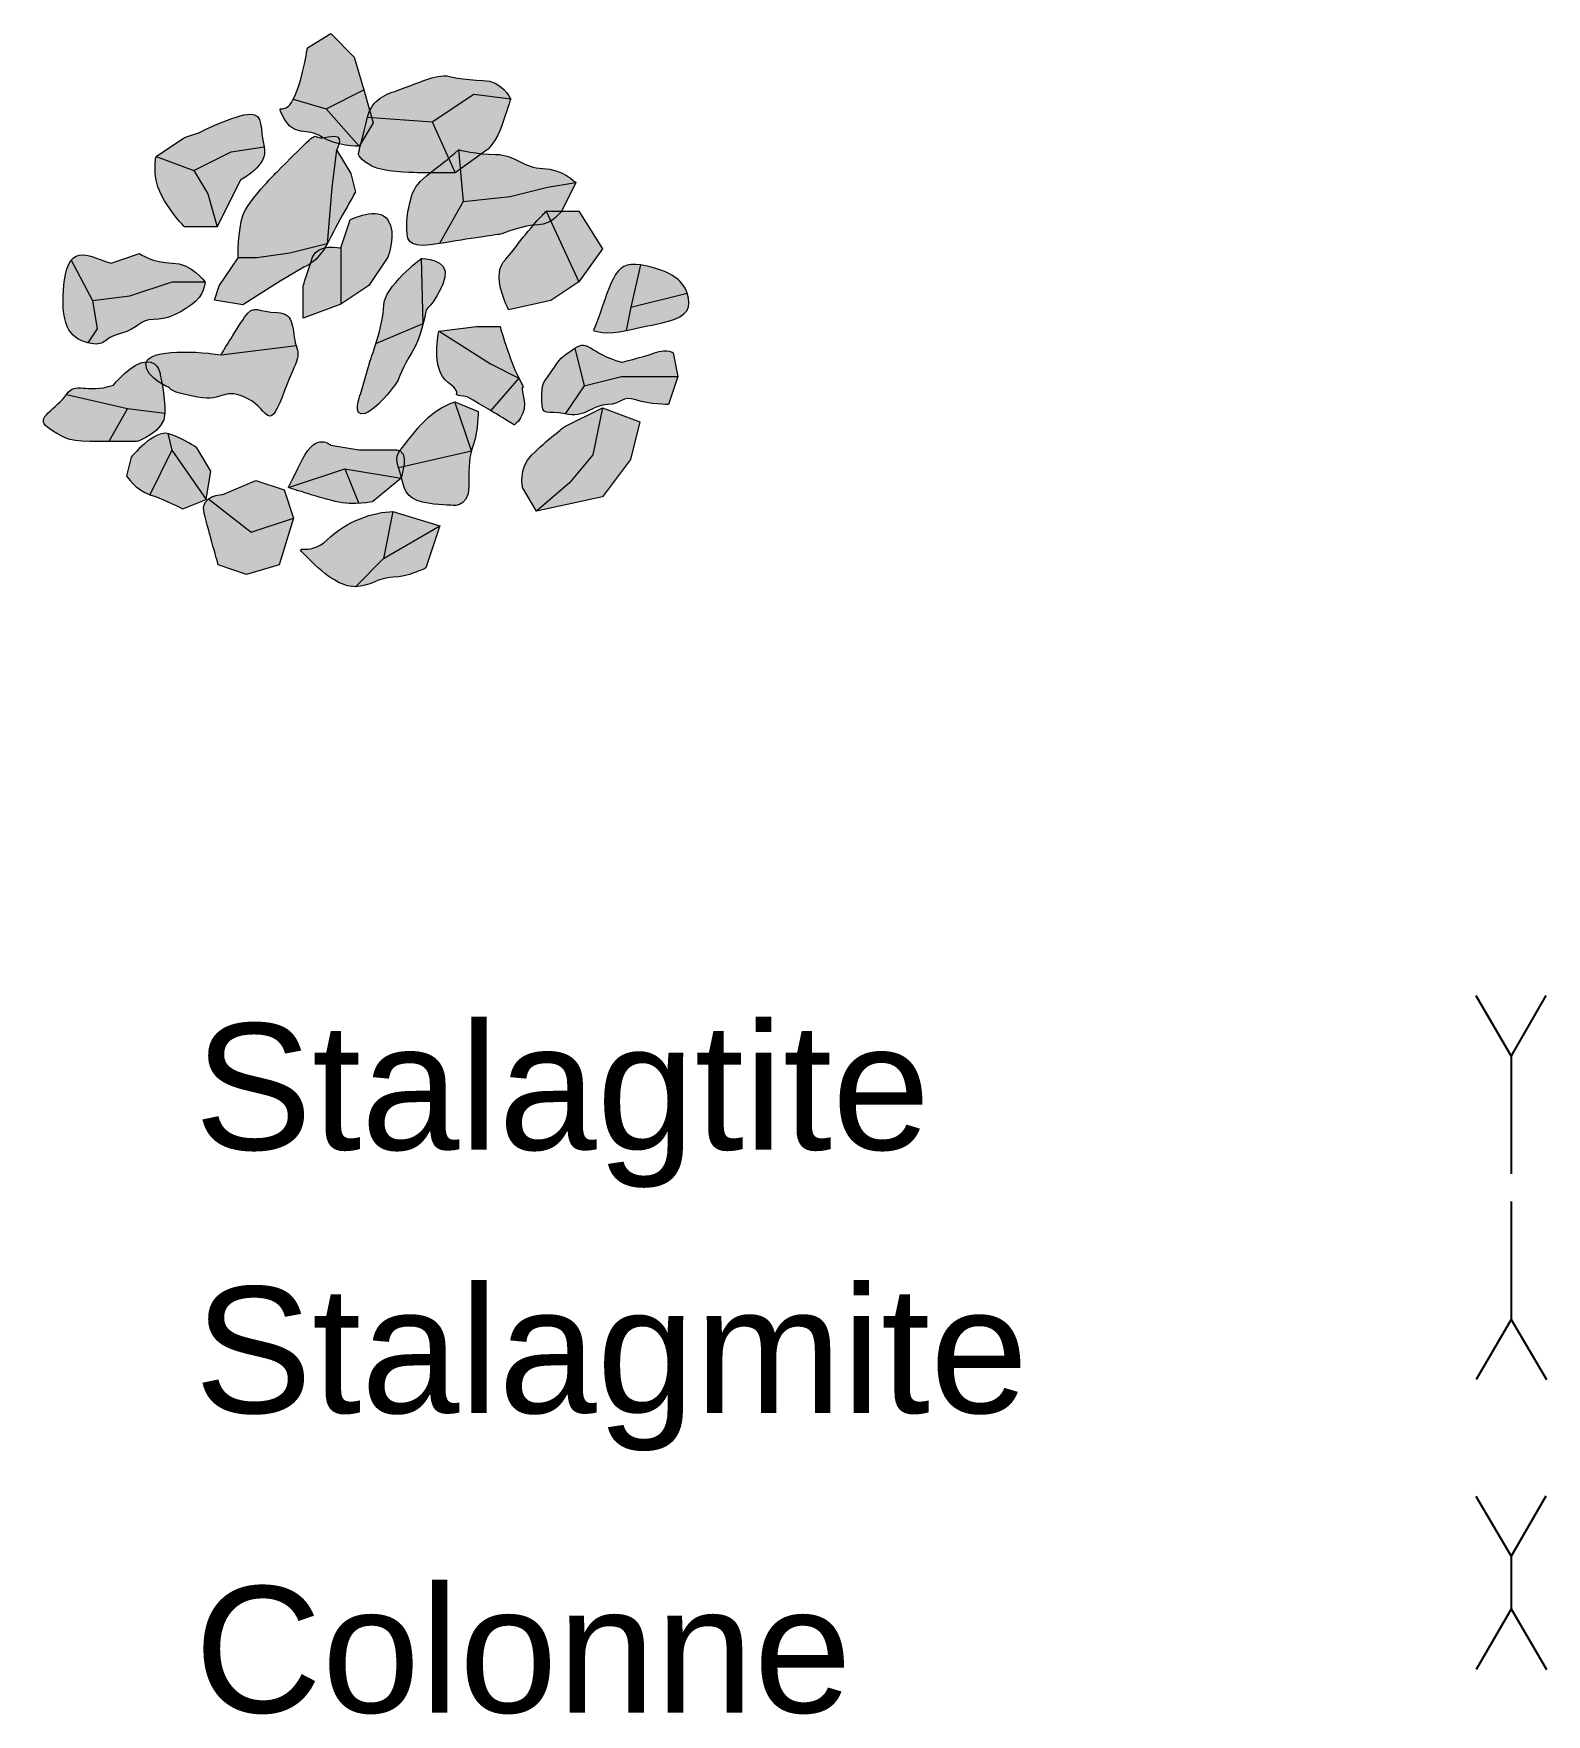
# Model space of a CAD drawing. Header units: metres. Extents: x -1178 to 131, y -250 to 398.
# Drawn here: x -790.07 to -755.6, y 6.59 to 44.89 of the extents above; entities that cross this region are included whole.
import ezdxf

# ---------------------------------------------------------------- set-up
doc = ezdxf.new("R2010")
doc.units = ezdxf.units.M
doc.header["$MEASUREMENT"] = 0
doc.layers.add('Blocs - Echelle', color=250, linetype='Continuous')
doc.layers.add('Topo Dessin - Spéléothèmes', color=26, linetype='Continuous')

# ---------------------------------------------------------------- blocks, each defined once
blk = doc.blocks.new('*U134')
at = {"layer": 'Topo Dessin - Spéléothèmes'}
for p, q in [((-0.805, 1.381), (0, 0)), ((0.794, 1.381), (0, 0.01)), ((0, 0), (-0.001, -2.682))]:
    blk.add_line(p, q, dxfattribs=at)
blk = doc.blocks.new('*U135')
at = {"layer": 'Topo Dessin - Spéléothèmes'}
for p, q in [((0.001, 2.692), (0, 0)), ((0, 0), (-0.794, -1.371)), ((0, 0), (0.805, -1.371))]:
    blk.add_line(p, q, dxfattribs=at)
blk = doc.blocks.new('*U136')
at = {"layer": 'Topo Dessin - Spéléothèmes'}
for p, q in [((-0.804, 1.976), (0.001, 0.605)), ((0.794, 1.976), (0.001, 0.605)), ((0.001, 0.605), (-0.001, -0.605)), ((-0.001, -0.605), (-0.794, -1.976)), ((-0.001, -0.596), (0.804, -1.976))]:
    blk.add_line(p, q, dxfattribs=at)
blk = doc.blocks.new('*U103')
at = {"layer": 'Topo Dessin - Spéléothèmes'}
h = blk.add_hatch(color=255, dxfattribs=at)
h.dxf.hatch_style = 2
edge = h.paths.add_edge_path()
edge.add_spline(control_points=[(0.312, 1.058), (-0.009, 0.95), (-0.33, 0.737), (-0.651, 0.309), (-0.971, -0.119), (-1.078, -0.119), (-0.971, -0.44), (-0.864, -0.761), (-0.864, -1.081), (-0.543, -1.189), (-0.223, -1.295), (0.205, -1.295), (0.205, -1.295), (0.205, -1.295), (0.633, -1.402), (0.633, -0.867), (0.633, -0.333), (0.633, -0.226), (0.74, 0.095), (0.847, 0.416), (0.847, 0.843), (0.847, 0.843), (0.847, 0.843), (0.312, 1.058), (0.312, 1.058)], knot_values=[0, 0, 0, 0, 1, 1, 1, 2, 2, 2, 3, 3, 3, 4, 4, 4, 5, 5, 5, 6, 6, 6, 7, 7, 7, 8, 8, 8, 8], degree=3, periodic=0)
at = {"layer": 'Topo Dessin - Spéléothèmes', "lineweight": 5}
blk.add_lwpolyline([(-0.971, -0.44), (0.693, -0.055), (0.312, 1.058)], dxfattribs=at)
at = {"layer": 'Topo Dessin - Spéléothèmes', "lineweight": 9}
blk.add_open_spline([(0.312, 1.058), (-0.009, 0.95), (-0.33, 0.737), (-0.651, 0.309), (-0.971, -0.119), (-1.078, -0.119), (-0.971, -0.44), (-0.864, -0.761), (-0.864, -1.081), (-0.543, -1.189), (-0.223, -1.295), (0.205, -1.295), (0.205, -1.295), (0.205, -1.295), (0.633, -1.402), (0.633, -0.867), (0.633, -0.333), (0.633, -0.226), (0.74, 0.095), (0.847, 0.416), (0.847, 0.843), (0.847, 0.843), (0.847, 0.843), (0.312, 1.058), (0.312, 1.058)], degree=3, knots=[0, 0, 0, 0, 1, 1, 1, 2, 2, 2, 3, 3, 3, 4, 4, 4, 5, 5, 5, 6, 6, 6, 7, 7, 7, 8, 8, 8, 8], dxfattribs=at)
blk = doc.blocks.new('*U109')
at = {"layer": 'Topo Dessin - Spéléothèmes'}
h = blk.add_hatch(color=255, dxfattribs=at)
h.dxf.hatch_style = 2
edge = h.paths.add_edge_path()
edge.add_spline(control_points=[(-0.642, 0.856), (-0.642, 0.856), (-1.177, 0.856), (-1.07, 0.428), (-0.963, 0), (-0.749, -0.748), (-0.749, -0.748), (-0.749, -0.748), (-0.107, -0.963), (-0.107, -0.963), (-0.107, -0.963), (0.642, -0.748), (0.642, -0.748), (0.642, -0.748), (0.963, 0.321), (0.963, 0.321), (0.963, 0.321), (0.749, 0.963), (0.749, 0.963), (0.749, 0.963), (0.107, 1.177), (0.107, 1.177), (0.107, 1.177), (-0.642, 0.856), (-0.642, 0.856)], knot_values=[0, 0, 0, 0, 1, 1, 1, 2, 2, 2, 3, 3, 3, 4, 4, 4, 5, 5, 5, 6, 6, 6, 7, 7, 7, 8, 8, 8, 8], degree=3, periodic=0)
at = {"layer": 'Topo Dessin - Spéléothèmes', "lineweight": 5}
blk.add_lwpolyline([(-0.963, 0.749), (0, 0), (0.963, 0.321)], dxfattribs=at)
at = {"layer": 'Topo Dessin - Spéléothèmes', "lineweight": 9}
blk.add_open_spline([(-0.642, 0.856), (-0.642, 0.856), (-1.177, 0.856), (-1.07, 0.428), (-0.963, 0), (-0.749, -0.748), (-0.749, -0.748), (-0.749, -0.748), (-0.107, -0.963), (-0.107, -0.963), (-0.107, -0.963), (0.642, -0.748), (0.642, -0.748), (0.642, -0.748), (0.963, 0.321), (0.963, 0.321), (0.963, 0.321), (0.749, 0.963), (0.749, 0.963), (0.749, 0.963), (0.107, 1.177), (0.107, 1.177), (0.107, 1.177), (-0.642, 0.856), (-0.642, 0.856)], degree=3, knots=[0, 0, 0, 0, 1, 1, 1, 2, 2, 2, 3, 3, 3, 4, 4, 4, 5, 5, 5, 6, 6, 6, 7, 7, 7, 8, 8, 8, 8], dxfattribs=at)
blk = doc.blocks.new('*U104')
at = {"layer": 'Topo Dessin - Spéléothèmes'}
h = blk.add_hatch(color=255, dxfattribs=at)
h.dxf.hatch_style = 2
edge = h.paths.add_edge_path()
edge.add_spline(control_points=[(-0.428, 0.749), (-0.855, 0.856), (-1.39, 1.283), (-1.497, 0.321), (-1.604, -0.641), (-1.39, -0.962), (-0.962, -1.069), (-0.535, -1.176), (-0.641, -0.962), (-0.214, -0.855), (0.214, -0.748), (0.214, -0.535), (0.535, -0.535), (0.855, -0.535), (1.07, -0.428), (1.39, -0.214), (1.711, 0), (1.711, 0.321), (1.711, 0.321), (1.711, 0.321), (1.39, 0.749), (0.963, 0.749), (0.535, 0.749), (0.214, 0.963), (0.214, 0.963), (0.214, 0.963), (-0.428, 0.749), (-0.428, 0.749)], knot_values=[0, 0, 0, 0, 1, 1, 1, 2, 2, 2, 3, 3, 3, 4, 4, 4, 5, 5, 5, 6, 6, 6, 7, 7, 7, 8, 8, 8, 9, 9, 9, 9], degree=3, periodic=0)
at = {"layer": 'Topo Dessin - Spéléothèmes', "lineweight": 5}
for points in [[(-1.34, 0.815), (-0.855, -0.107), (0, 0), (0.963, 0.321), (1.711, 0.321)], [(-0.855, -0.107), (-0.749, -0.748), (-0.962, -1.069)]]:
    blk.add_lwpolyline(points, dxfattribs=at)
at = {"layer": 'Topo Dessin - Spéléothèmes', "lineweight": 9}
blk.add_open_spline([(-0.428, 0.749), (-0.855, 0.856), (-1.39, 1.283), (-1.497, 0.321), (-1.604, -0.641), (-1.39, -0.962), (-0.962, -1.069), (-0.535, -1.176), (-0.641, -0.962), (-0.214, -0.855), (0.214, -0.748), (0.214, -0.535), (0.535, -0.535), (0.855, -0.535), (1.07, -0.428), (1.39, -0.214), (1.711, 0), (1.711, 0.321), (1.711, 0.321), (1.711, 0.321), (1.39, 0.749), (0.963, 0.749), (0.535, 0.749), (0.214, 0.963), (0.214, 0.963), (0.214, 0.963), (-0.428, 0.749), (-0.428, 0.749)], degree=3, knots=[0, 0, 0, 0, 1, 1, 1, 2, 2, 2, 3, 3, 3, 4, 4, 4, 5, 5, 5, 6, 6, 6, 7, 7, 7, 8, 8, 8, 9, 9, 9, 9], dxfattribs=at)
blk = doc.blocks.new('block 521')
at = {"layer": 'Topo Dessin - Spéléothèmes'}
h = blk.add_hatch(color=255, dxfattribs=at)
h.dxf.hatch_style = 2
edge = h.paths.add_edge_path()
edge.add_spline(control_points=[(0, 0.321), (-0.749, 0.535), (-0.749, 0.856), (-1.07, 0.642), (-1.39, 0.428), (-1.39, 0.428), (-1.604, 0.107), (-1.818, -0.214), (-1.818, -0.107), (-1.818, -0.535), (-1.818, -0.962), (-1.712, -0.748), (-1.284, -0.855), (-0.856, -0.962), (-0.642, -0.641), (-0.321, -0.641), (0, -0.641), (0, -0.428), (0.32, -0.535), (0.641, -0.641), (1.069, -0.641), (1.069, -0.641), (1.069, -0.641), (1.283, 0), (1.283, 0), (1.283, 0), (1.176, 0.535), (1.176, 0.535), (1.176, 0.535), (1.069, 0.642), (0.748, 0.535), (0.428, 0.428), (0, 0.321), (0, 0.321)], knot_values=[0, 0, 0, 0, 1, 1, 1, 2, 2, 2, 3, 3, 3, 4, 4, 4, 5, 5, 5, 6, 6, 6, 7, 7, 7, 8, 8, 8, 9, 9, 9, 10, 10, 10, 11, 11, 11, 11], degree=3, periodic=0)
at = {"layer": 'Topo Dessin - Spéléothèmes', "lineweight": 5}
for points in [[(-1.07, 0.642), (-0.856, -0.214), (0, 0), (0.748, 0), (1.283, 0)], [(-0.856, -0.214), (-1.284, -0.855)]]:
    blk.add_lwpolyline(points, dxfattribs=at)
at = {"layer": 'Topo Dessin - Spéléothèmes', "lineweight": 9}
blk.add_open_spline([(0, 0.321), (-0.749, 0.535), (-0.749, 0.856), (-1.07, 0.642), (-1.39, 0.428), (-1.39, 0.428), (-1.604, 0.107), (-1.818, -0.214), (-1.818, -0.107), (-1.818, -0.535), (-1.818, -0.962), (-1.712, -0.748), (-1.284, -0.855), (-0.856, -0.962), (-0.642, -0.641), (-0.321, -0.641), (0, -0.641), (0, -0.428), (0.32, -0.535), (0.641, -0.641), (1.069, -0.641), (1.069, -0.641), (1.069, -0.641), (1.283, 0), (1.283, 0), (1.283, 0), (1.176, 0.535), (1.176, 0.535), (1.176, 0.535), (1.069, 0.642), (0.748, 0.535), (0.428, 0.428), (0, 0.321), (0, 0.321)], degree=3, knots=[0, 0, 0, 0, 1, 1, 1, 2, 2, 2, 3, 3, 3, 4, 4, 4, 5, 5, 5, 6, 6, 6, 7, 7, 7, 8, 8, 8, 9, 9, 9, 10, 10, 10, 11, 11, 11, 11], dxfattribs=at)
blk = doc.blocks.new('*U101')
at = {"layer": 'Topo Dessin - Spéléothèmes'}
h = blk.add_hatch(color=255, dxfattribs=at)
h.dxf.hatch_style = 2
edge = h.paths.add_edge_path()
edge.add_spline(control_points=[(-0.107, 1.177), (-0.535, 0.749), (-1.07, 0.535), (-1.177, 0.107), (-1.284, -0.32), (-1.284, -0.321), (-1.284, -0.641), (-1.284, -0.963), (-1.177, -1.069), (-0.535, -0.963), (0.107, -0.856), (0.855, -0.748), (0.855, -0.748), (0.855, -0.748), (1.39, -0.535), (1.711, -0.535), (2.032, -0.535), (2.246, -0.214), (2.246, -0.214), (2.246, -0.214), (2.567, 0.428), (2.567, 0.428), (2.567, 0.428), (2.246, 0.749), (1.818, 0.749), (1.39, 0.749), (1.176, 1.069), (0.748, 1.069), (0.321, 1.069), (-0.107, 1.177), (-0.107, 1.177)], knot_values=[0, 0, 0, 0, 1, 1, 1, 2, 2, 2, 3, 3, 3, 4, 4, 4, 5, 5, 5, 6, 6, 6, 7, 7, 7, 8, 8, 8, 9, 9, 9, 10, 10, 10, 10], degree=3, periodic=0)
at = {"layer": 'Topo Dessin - Spéléothèmes', "lineweight": 5}
for points in [[(-0.107, 1.177), (0, 0), (1.069, 0.107), (1.925, 0.321), (2.567, 0.428)], [(0, 0), (-0.535, -0.963)]]:
    blk.add_lwpolyline(points, dxfattribs=at)
at = {"layer": 'Topo Dessin - Spéléothèmes', "lineweight": 9}
blk.add_open_spline([(-0.107, 1.177), (-0.535, 0.749), (-1.07, 0.535), (-1.177, 0.107), (-1.284, -0.32), (-1.284, -0.321), (-1.284, -0.641), (-1.284, -0.963), (-1.177, -1.069), (-0.535, -0.963), (0.107, -0.856), (0.855, -0.748), (0.855, -0.748), (0.855, -0.748), (1.39, -0.535), (1.711, -0.535), (2.032, -0.535), (2.246, -0.214), (2.246, -0.214), (2.246, -0.214), (2.567, 0.428), (2.567, 0.428), (2.567, 0.428), (2.246, 0.749), (1.818, 0.749), (1.39, 0.749), (1.176, 1.069), (0.748, 1.069), (0.321, 1.069), (-0.107, 1.177), (-0.107, 1.177)], degree=3, knots=[0, 0, 0, 0, 1, 1, 1, 2, 2, 2, 3, 3, 3, 4, 4, 4, 5, 5, 5, 6, 6, 6, 7, 7, 7, 8, 8, 8, 9, 9, 9, 10, 10, 10, 10], dxfattribs=at)
blk = doc.blocks.new('*U106')
at = {"layer": 'Topo Dessin - Spéléothèmes'}
h = blk.add_hatch(color=255, dxfattribs=at)
h.dxf.hatch_style = 2
edge = h.paths.add_edge_path()
edge.add_spline(control_points=[(0.461, 1.379), (0.461, 1.379), (-0.394, 0.736), (-0.394, 0.309), (-0.394, -0.119), (-0.715, -0.974), (-0.715, -0.974), (-0.715, -0.974), (-0.929, -1.723), (-0.929, -1.723), (-0.929, -1.723), (-1.143, -2.258), (-0.822, -2.151), (-0.501, -2.044), (-0.073, -1.402), (-0.073, -1.402), (-0.073, -1.402), (0.034, -1.081), (0.247, -0.76), (0.461, -0.44), (0.568, 0.202), (0.568, 0.202), (0.568, 0.202), (0.889, 0.523), (0.996, 0.951), (1.103, 1.379), (0.461, 1.379), (0.461, 1.379)], knot_values=[0, 0, 0, 0, 1, 1, 1, 2, 2, 2, 3, 3, 3, 4, 4, 4, 5, 5, 5, 6, 6, 6, 7, 7, 7, 8, 8, 8, 9, 9, 9, 9], degree=3, periodic=0)
at = {"layer": 'Topo Dessin - Spéléothèmes', "lineweight": 5}
blk.add_lwpolyline([(-0.574, -0.557), (0.503, -0.102), (0.461, 1.379)], dxfattribs=at)
at = {"layer": 'Topo Dessin - Spéléothèmes', "lineweight": 9}
blk.add_open_spline([(0.461, 1.379), (0.461, 1.379), (-0.394, 0.736), (-0.394, 0.309), (-0.394, -0.119), (-0.715, -0.974), (-0.715, -0.974), (-0.715, -0.974), (-0.929, -1.723), (-0.929, -1.723), (-0.929, -1.723), (-1.143, -2.258), (-0.822, -2.151), (-0.501, -2.044), (-0.073, -1.402), (-0.073, -1.402), (-0.073, -1.402), (0.034, -1.081), (0.247, -0.76), (0.461, -0.44), (0.568, 0.202), (0.568, 0.202), (0.568, 0.202), (0.889, 0.523), (0.996, 0.951), (1.103, 1.379), (0.461, 1.379), (0.461, 1.379)], degree=3, knots=[0, 0, 0, 0, 1, 1, 1, 2, 2, 2, 3, 3, 3, 4, 4, 4, 5, 5, 5, 6, 6, 6, 7, 7, 7, 8, 8, 8, 9, 9, 9, 9], dxfattribs=at)
blk = doc.blocks.new('*U113')
at = {"layer": 'Topo Dessin - Spéléothèmes'}
h = blk.add_hatch(color=255, dxfattribs=at)
h.dxf.hatch_style = 2
edge = h.paths.add_edge_path()
edge.add_spline(control_points=[(-0.951, 0.962), (-0.951, 0.962), (-1.165, 0.107), (-0.737, -0.214), (-0.31, -0.536), (-0.807, -0.459), (-0.31, -0.536), (0.439, -0.963), (0.76, -1.177), (0.76, -1.177), (0.76, -1.177), (1.081, -0.963), (0.974, -0.536), (0.867, -0.108), (1.081, -0.536), (0.867, -0.108), (0.653, 0.32), (0.439, 1.069), (0.439, 1.069), (0.439, 1.069), (-0.095, 1.069), (-0.095, 1.069), (-0.095, 1.069), (-0.951, 0.962), (-0.951, 0.962)], knot_values=[0, 0, 0, 0, 1, 1, 1, 2, 2, 2, 3, 3, 3, 4, 4, 4, 5, 5, 5, 6, 6, 6, 7, 7, 7, 8, 8, 8, 8], degree=3, periodic=0)
at = {"layer": 'Topo Dessin - Spéléothèmes', "lineweight": 5}
for points in [[(-0.951, 0.962), (0.225, 0.213), (0.867, -0.108)], [(0.867, -0.108), (0.225, -0.856)]]:
    blk.add_lwpolyline(points, dxfattribs=at)
at = {"layer": 'Topo Dessin - Spéléothèmes', "lineweight": 9}
blk.add_open_spline([(-0.951, 0.962), (-0.951, 0.962), (-1.165, 0.107), (-0.737, -0.214), (-0.31, -0.536), (-0.807, -0.459), (-0.31, -0.536), (0.439, -0.963), (0.76, -1.177), (0.76, -1.177), (0.76, -1.177), (1.081, -0.963), (0.974, -0.536), (0.867, -0.108), (1.081, -0.536), (0.867, -0.108), (0.653, 0.32), (0.439, 1.069), (0.439, 1.069), (0.439, 1.069), (-0.095, 1.069), (-0.095, 1.069), (-0.095, 1.069), (-0.951, 0.962), (-0.951, 0.962)], degree=3, knots=[0, 0, 0, 0, 1, 1, 1, 2, 2, 2, 3, 3, 3, 4, 4, 4, 5, 5, 5, 6, 6, 6, 7, 7, 7, 8, 8, 8, 8], dxfattribs=at)
blk = doc.blocks.new('*U107')
at = {"layer": 'Topo Dessin - Spéléothèmes'}
h = blk.add_hatch(color=255, dxfattribs=at)
h.dxf.hatch_style = 2
edge = h.paths.add_edge_path()
edge.add_spline(control_points=[(-0.348, 1.04), (-0.348, 1.04), (-0.989, 0.398), (-1.096, 0.077), (-1.203, -0.243), (-1.203, -0.885), (-1.203, -0.885), (-1.203, -0.885), (-1.631, -1.527), (-1.631, -1.527), (-1.631, -1.527), (-1.738, -1.848), (-1.738, -1.848), (-1.738, -1.848), (-1.096, -1.955), (-1.096, -1.955), (-1.096, -1.955), (-0.241, -1.42), (-0.241, -1.42), (-0.241, -1.42), (0.294, -1.099), (0.294, -1.099), (0.294, -1.099), (0.615, -0.992), (0.829, -0.564), (1.043, -0.136), (1.471, 0.612), (1.471, 0.612), (1.471, 0.612), (1.364, 1.04), (1.364, 1.04), (1.364, 1.04), (1.043, 1.574), (1.043, 1.574), (1.043, 1.574), (1.278, 1.98), (0.85, 1.873), (0.422, 1.766), (0.722, 2.109), (0.187, 1.574), (-0.348, 1.04), (-0.348, 1.04), (-0.348, 1.04)], knot_values=[0, 0, 0, 0, 1, 1, 1, 2, 2, 2, 3, 3, 3, 4, 4, 4, 5, 5, 5, 6, 6, 6, 7, 7, 7, 8, 8, 8, 9, 9, 9, 10, 10, 10, 11, 11, 11, 12, 12, 12, 13, 13, 13, 14, 14, 14, 14], degree=3, periodic=0)
at = {"layer": 'Topo Dessin - Spéléothèmes', "lineweight": 5}
blk.add_lwpolyline([(1.043, 1.574), (0.936, 0.719), (0.829, -0.564), (-0.027, -0.778), (-0.775, -0.885), (-1.203, -0.885)], dxfattribs=at)
at = {"layer": 'Topo Dessin - Spéléothèmes', "lineweight": 9}
blk.add_open_spline([(-0.348, 1.04), (-0.348, 1.04), (-0.989, 0.398), (-1.096, 0.077), (-1.203, -0.243), (-1.203, -0.885), (-1.203, -0.885), (-1.203, -0.885), (-1.631, -1.527), (-1.631, -1.527), (-1.631, -1.527), (-1.738, -1.848), (-1.738, -1.848), (-1.738, -1.848), (-1.096, -1.955), (-1.096, -1.955), (-1.096, -1.955), (-0.241, -1.42), (-0.241, -1.42), (-0.241, -1.42), (0.294, -1.099), (0.294, -1.099), (0.294, -1.099), (0.615, -0.992), (0.829, -0.564), (1.043, -0.136), (1.471, 0.612), (1.471, 0.612), (1.471, 0.612), (1.364, 1.04), (1.364, 1.04), (1.364, 1.04), (1.043, 1.574), (1.043, 1.574), (1.043, 1.574), (1.278, 1.98), (0.85, 1.873), (0.422, 1.766), (0.722, 2.109), (0.187, 1.574), (-0.348, 1.04), (-0.348, 1.04), (-0.348, 1.04)], degree=3, knots=[0, 0, 0, 0, 1, 1, 1, 2, 2, 2, 3, 3, 3, 4, 4, 4, 5, 5, 5, 6, 6, 6, 7, 7, 7, 8, 8, 8, 9, 9, 9, 10, 10, 10, 11, 11, 11, 12, 12, 12, 13, 13, 13, 14, 14, 14, 14], dxfattribs=at)
blk = doc.blocks.new('*U115')
at = {"layer": 'Topo Dessin - Spéléothèmes'}
h = blk.add_hatch(color=255, dxfattribs=at)
h.dxf.hatch_style = 2
edge = h.paths.add_edge_path()
edge.add_spline(control_points=[(-0.214, 0.748), (-0.214, 0.748), (-0.856, 0.32), (-0.856, 0.32), (-0.856, 0.32), (-0.963, -0.107), (-0.749, -0.535), (-0.535, -0.963), (-0.214, -1.284), (-0.214, -1.284), (-0.214, -1.284), (0.535, -1.284), (0.535, -1.284), (0.535, -1.284), (1.069, -0.214), (1.069, -0.214), (1.069, -0.214), (1.711, 0.107), (1.604, 0.535), (1.497, 0.963), (1.604, 1.283), (1.284, 1.283), (0.963, 1.283), (0.107, 0.856), (0.107, 0.856), (0.107, 0.856), (-0.214, 0.748), (-0.214, 0.748)], knot_values=[0, 0, 0, 0, 1, 1, 1, 2, 2, 2, 3, 3, 3, 4, 4, 4, 5, 5, 5, 6, 6, 6, 7, 7, 7, 8, 8, 8, 9, 9, 9, 9], degree=3, periodic=0)
at = {"layer": 'Topo Dessin - Spéléothèmes', "lineweight": 5}
for points in [[(-0.856, 0.32), (0, 0), (0.855, 0.428), (1.604, 0.535)], [(0, 0), (0.321, -0.535), (0.535, -1.284)]]:
    blk.add_lwpolyline(points, dxfattribs=at)
at = {"layer": 'Topo Dessin - Spéléothèmes', "lineweight": 9}
blk.add_open_spline([(-0.214, 0.748), (-0.214, 0.748), (-0.856, 0.32), (-0.856, 0.32), (-0.856, 0.32), (-0.963, -0.107), (-0.749, -0.535), (-0.535, -0.963), (-0.214, -1.284), (-0.214, -1.284), (-0.214, -1.284), (0.535, -1.284), (0.535, -1.284), (0.535, -1.284), (1.069, -0.214), (1.069, -0.214), (1.069, -0.214), (1.711, 0.107), (1.604, 0.535), (1.497, 0.963), (1.604, 1.283), (1.284, 1.283), (0.963, 1.283), (0.107, 0.856), (0.107, 0.856), (0.107, 0.856), (-0.214, 0.748), (-0.214, 0.748)], degree=3, knots=[0, 0, 0, 0, 1, 1, 1, 2, 2, 2, 3, 3, 3, 4, 4, 4, 5, 5, 5, 6, 6, 6, 7, 7, 7, 8, 8, 8, 9, 9, 9, 9], dxfattribs=at)
blk = doc.blocks.new('*U116')
at = {"layer": 'Topo Dessin - Spéléothèmes'}
h = blk.add_hatch(color=255, dxfattribs=at)
h.dxf.hatch_style = 2
edge = h.paths.add_edge_path()
edge.add_spline(control_points=[(-0.299, 0.798), (-0.299, 0.798), (-0.726, 0.477), (-1.047, 0.156), (-1.368, -0.165), (-1.261, -0.592), (-1.261, -0.592), (-1.261, -0.592), (-0.941, -1.128), (-0.941, -1.128), (-0.941, -1.128), (0.557, -0.807), (0.557, -0.807), (0.557, -0.807), (1.199, 0.049), (1.199, 0.049), (1.199, 0.049), (1.412, 0.905), (1.412, 0.905), (1.412, 0.905), (0.557, 1.225), (0.557, 1.225), (0.557, 1.225), (-0.299, 0.798), (-0.299, 0.798)], knot_values=[0, 0, 0, 0, 1, 1, 1, 2, 2, 2, 3, 3, 3, 4, 4, 4, 5, 5, 5, 6, 6, 6, 7, 7, 7, 8, 8, 8, 8], degree=3, periodic=0)
at = {"layer": 'Topo Dessin - Spéléothèmes', "lineweight": 5}
blk.add_lwpolyline([(0.557, 1.225), (0.343, 0.156), (-0.192, -0.485), (-0.941, -1.128)], dxfattribs=at)
at = {"layer": 'Topo Dessin - Spéléothèmes', "lineweight": 9}
blk.add_open_spline([(-0.299, 0.798), (-0.299, 0.798), (-0.726, 0.477), (-1.047, 0.156), (-1.368, -0.165), (-1.261, -0.592), (-1.261, -0.592), (-1.261, -0.592), (-0.941, -1.128), (-0.941, -1.128), (-0.941, -1.128), (0.557, -0.807), (0.557, -0.807), (0.557, -0.807), (1.199, 0.049), (1.199, 0.049), (1.199, 0.049), (1.412, 0.905), (1.412, 0.905), (1.412, 0.905), (0.557, 1.225), (0.557, 1.225), (0.557, 1.225), (-0.299, 0.798), (-0.299, 0.798)], degree=3, knots=[0, 0, 0, 0, 1, 1, 1, 2, 2, 2, 3, 3, 3, 4, 4, 4, 5, 5, 5, 6, 6, 6, 7, 7, 7, 8, 8, 8, 8], dxfattribs=at)
blk = doc.blocks.new('*U117')
at = {"layer": 'Topo Dessin - Spéléothèmes'}
h = blk.add_hatch(color=255, dxfattribs=at)
h.dxf.hatch_style = 2
edge = h.paths.add_edge_path()
edge.add_spline(control_points=[(-0.122, 1.181), (-0.122, 1.181), (-0.443, 0.859), (-0.763, 0.432), (-1.084, 0.004), (-1.191, 0.004), (-1.191, -0.317), (-1.191, -0.637), (-0.978, -1.065), (-0.978, -1.065), (-0.978, -1.065), (-0.015, -0.851), (-0.015, -0.851), (-0.015, -0.851), (0.627, -0.424), (0.627, -0.424), (0.627, -0.424), (1.161, 0.325), (1.161, 0.325), (1.161, 0.325), (0.627, 1.181), (0.627, 1.181), (0.627, 1.181), (-0.122, 1.181), (-0.122, 1.181)], knot_values=[0, 0, 0, 0, 1, 1, 1, 2, 2, 2, 3, 3, 3, 4, 4, 4, 5, 5, 5, 6, 6, 6, 7, 7, 7, 8, 8, 8, 8], degree=3, periodic=0)
at = {"layer": 'Topo Dessin - Spéléothèmes', "lineweight": 5}
blk.add_lwpolyline([(-0.122, 1.181), (0.627, -0.424)], dxfattribs=at)
at = {"layer": 'Topo Dessin - Spéléothèmes', "lineweight": 9}
blk.add_open_spline([(-0.122, 1.181), (-0.122, 1.181), (-0.443, 0.859), (-0.763, 0.432), (-1.084, 0.004), (-1.191, 0.004), (-1.191, -0.317), (-1.191, -0.637), (-0.978, -1.065), (-0.978, -1.065), (-0.978, -1.065), (-0.015, -0.851), (-0.015, -0.851), (-0.015, -0.851), (0.627, -0.424), (0.627, -0.424), (0.627, -0.424), (1.161, 0.325), (1.161, 0.325), (1.161, 0.325), (0.627, 1.181), (0.627, 1.181), (0.627, 1.181), (-0.122, 1.181), (-0.122, 1.181)], degree=3, knots=[0, 0, 0, 0, 1, 1, 1, 2, 2, 2, 3, 3, 3, 4, 4, 4, 5, 5, 5, 6, 6, 6, 7, 7, 7, 8, 8, 8, 8], dxfattribs=at)
blk = doc.blocks.new('*U118')
at = {"layer": 'Topo Dessin - Spéléothèmes'}
h = blk.add_hatch(color=255, dxfattribs=at)
h.dxf.hatch_style = 2
edge = h.paths.add_edge_path()
edge.add_spline(control_points=[(0.214, 1.069), (-0.214, 1.069), (-0.856, 0.856), (-1.284, 0.428), (-1.712, 0), (-2.139, 0.427), (-1.712, 0), (-1.284, -0.428), (-0.963, -0.641), (-0.642, -0.641), (-0.321, -0.641), (-0.107, -0.428), (0.214, -0.428), (0.535, -0.428), (0.962, -0.214), (0.962, -0.214), (0.962, -0.214), (1.283, 0.748), (1.283, 0.748), (1.283, 0.748), (0.214, 1.069), (0.214, 1.069)], knot_values=[0, 0, 0, 0, 1, 1, 1, 2, 2, 2, 3, 3, 3, 4, 4, 4, 5, 5, 5, 6, 6, 6, 7, 7, 7, 7], degree=3, periodic=0)
at = {"layer": 'Topo Dessin - Spéléothèmes', "lineweight": 5}
for points in [[(0.214, 1.069), (0, 0), (-0.642, -0.641)], [(0, 0), (1.283, 0.748)]]:
    blk.add_lwpolyline(points, dxfattribs=at)
at = {"layer": 'Topo Dessin - Spéléothèmes', "color": 0, "lineweight": 5}
blk.add_lwpolyline([(0, 0), (0, 0)], dxfattribs=at)
at = {"layer": 'Topo Dessin - Spéléothèmes', "lineweight": 9}
blk.add_open_spline([(0.214, 1.069), (-0.214, 1.069), (-0.856, 0.856), (-1.284, 0.428), (-1.712, 0), (-2.139, 0.427), (-1.712, 0), (-1.284, -0.428), (-0.963, -0.641), (-0.642, -0.641), (-0.321, -0.641), (-0.107, -0.428), (0.214, -0.428), (0.535, -0.428), (0.962, -0.214), (0.962, -0.214), (0.962, -0.214), (1.283, 0.748), (1.283, 0.748), (1.283, 0.748), (0.214, 1.069), (0.214, 1.069)], degree=3, knots=[0, 0, 0, 0, 1, 1, 1, 2, 2, 2, 3, 3, 3, 4, 4, 4, 5, 5, 5, 6, 6, 6, 7, 7, 7, 7], dxfattribs=at)
blk = doc.blocks.new('*U119')
at = {"layer": 'Topo Dessin - Spéléothèmes'}
h = blk.add_hatch(color=255, dxfattribs=at)
h.dxf.hatch_style = 2
edge = h.paths.add_edge_path()
edge.add_spline(control_points=[(-0.321, 0.535), (-0.321, 0.535), (-0.641, 0.856), (-0.963, 0.214), (-1.284, -0.428), (-1.284, -0.428), (-1.284, -0.428), (-1.284, -0.428), (-0.641, -0.641), (-0.214, -0.748), (0.214, -0.855), (0.641, -0.748), (0.641, -0.748), (0.641, -0.748), (1.283, -0.214), (1.283, -0.214), (1.283, -0.214), (1.497, 0.428), (1.176, 0.428), (0.856, 0.428), (0.321, 0.428), (0.321, 0.428), (0.321, 0.428), (-0.321, 0.535), (-0.321, 0.535)], knot_values=[0, 0, 0, 0, 1, 1, 1, 2, 2, 2, 3, 3, 3, 4, 4, 4, 5, 5, 5, 6, 6, 6, 7, 7, 7, 8, 8, 8, 8], degree=3, periodic=0)
at = {"layer": 'Topo Dessin - Spéléothèmes', "lineweight": 5}
for points in [[(-1.284, -0.428), (0, 0), (1.283, -0.214)], [(0, 0), (0.323, -0.792)]]:
    blk.add_lwpolyline(points, dxfattribs=at)
at = {"layer": 'Topo Dessin - Spéléothèmes', "lineweight": 9}
blk.add_open_spline([(-0.321, 0.535), (-0.321, 0.535), (-0.641, 0.856), (-0.963, 0.214), (-1.284, -0.428), (-1.284, -0.428), (-1.284, -0.428), (-1.284, -0.428), (-0.641, -0.641), (-0.214, -0.748), (0.214, -0.855), (0.641, -0.748), (0.641, -0.748), (0.641, -0.748), (1.283, -0.214), (1.283, -0.214), (1.283, -0.214), (1.497, 0.428), (1.176, 0.428), (0.856, 0.428), (0.321, 0.428), (0.321, 0.428), (0.321, 0.428), (-0.321, 0.535), (-0.321, 0.535)], degree=3, knots=[0, 0, 0, 0, 1, 1, 1, 2, 2, 2, 3, 3, 3, 4, 4, 4, 5, 5, 5, 6, 6, 6, 7, 7, 7, 8, 8, 8, 8], dxfattribs=at)
blk = doc.blocks.new('*U120')
at = {"layer": 'Topo Dessin - Spéléothèmes'}
h = blk.add_hatch(color=255, dxfattribs=at)
h.dxf.hatch_style = 2
edge = h.paths.add_edge_path()
edge.add_spline(control_points=[(-0.765, 0.294), (-1.514, 0.401), (-2.476, 0.401), (-2.476, 0.08), (-2.476, -0.241), (-1.941, -0.455), (-1.941, -0.455), (-1.941, -0.455), (-1.942, -0.562), (-1.3, -0.669), (-0.658, -0.775), (-0.765, -0.455), (-0.23, -0.669), (0.304, -0.883), (0.304, -1.524), (0.625, -0.669), (0.946, 0.186), (1.053, 0.187), (0.946, 0.508), (0.839, 0.829), (0.946, 1.257), (0.518, 1.257), (0.091, 1.257), (-0.016, 1.47), (-0.23, 1.149), (-0.444, 0.829), (-0.765, 0.294), (-0.765, 0.294)], knot_values=[0, 0, 0, 0, 1, 1, 1, 2, 2, 2, 3, 3, 3, 4, 4, 4, 5, 5, 5, 6, 6, 6, 7, 7, 7, 8, 8, 8, 9, 9, 9, 9], degree=3, periodic=0)
at = {"layer": 'Topo Dessin - Spéléothèmes', "lineweight": 5}
blk.add_lwpolyline([(-0.765, 0.294), (0.946, 0.508)], dxfattribs=at)
at = {"layer": 'Topo Dessin - Spéléothèmes', "lineweight": 9}
blk.add_open_spline([(-0.765, 0.294), (-1.514, 0.401), (-2.476, 0.401), (-2.476, 0.08), (-2.476, -0.241), (-1.941, -0.455), (-1.941, -0.455), (-1.941, -0.455), (-1.942, -0.562), (-1.3, -0.669), (-0.658, -0.775), (-0.765, -0.455), (-0.23, -0.669), (0.304, -0.883), (0.304, -1.524), (0.625, -0.669), (0.946, 0.186), (1.053, 0.187), (0.946, 0.508), (0.839, 0.829), (0.946, 1.257), (0.518, 1.257), (0.091, 1.257), (-0.016, 1.47), (-0.23, 1.149), (-0.444, 0.829), (-0.765, 0.294), (-0.765, 0.294)], degree=3, knots=[0, 0, 0, 0, 1, 1, 1, 2, 2, 2, 3, 3, 3, 4, 4, 4, 5, 5, 5, 6, 6, 6, 7, 7, 7, 8, 8, 8, 9, 9, 9, 9], dxfattribs=at)
blk = doc.blocks.new('*U121')
at = {"layer": 'Topo Dessin - Spéléothèmes'}
h = blk.add_hatch(color=255, dxfattribs=at)
h.dxf.hatch_style = 2
edge = h.paths.add_edge_path()
edge.add_spline(control_points=[(-0.428, 1.39), (-0.428, 1.39), (-0.535, 0.641), (-0.749, 0.214), (-0.963, -0.214), (-1.177, 0.214), (-0.963, -0.214), (-0.749, -0.642), (-0.428, -0.428), (-0.107, -0.642), (0.214, -0.856), (0.749, -0.856), (0.749, -0.856), (0.749, -0.856), (1.069, -0.321), (1.069, -0.321), (1.069, -0.321), (0.856, 0.427), (0.856, 0.427), (0.856, 0.427), (0.641, 1.176), (0.641, 1.176), (0.641, 1.176), (0.107, 1.711), (0.107, 1.711), (0.107, 1.711), (-0.428, 1.39), (-0.428, 1.39)], knot_values=[0, 0, 0, 0, 1, 1, 1, 2, 2, 2, 3, 3, 3, 4, 4, 4, 5, 5, 5, 6, 6, 6, 7, 7, 7, 8, 8, 8, 9, 9, 9, 9], degree=3, periodic=0)
at = {"layer": 'Topo Dessin - Spéléothèmes', "lineweight": 5}
for points in [[(-0.749, 0.214), (0, 0), (0.856, 0.427)], [(0, 0), (0.749, -0.856)]]:
    blk.add_lwpolyline(points, dxfattribs=at)
at = {"layer": 'Topo Dessin - Spéléothèmes', "lineweight": 9}
blk.add_open_spline([(-0.428, 1.39), (-0.428, 1.39), (-0.535, 0.641), (-0.749, 0.214), (-0.963, -0.214), (-1.177, 0.214), (-0.963, -0.214), (-0.749, -0.642), (-0.428, -0.428), (-0.107, -0.642), (0.214, -0.856), (0.749, -0.856), (0.749, -0.856), (0.749, -0.856), (1.069, -0.321), (1.069, -0.321), (1.069, -0.321), (0.856, 0.427), (0.856, 0.427), (0.856, 0.427), (0.641, 1.176), (0.641, 1.176), (0.641, 1.176), (0.107, 1.711), (0.107, 1.711), (0.107, 1.711), (-0.428, 1.39), (-0.428, 1.39)], degree=3, knots=[0, 0, 0, 0, 1, 1, 1, 2, 2, 2, 3, 3, 3, 4, 4, 4, 5, 5, 5, 6, 6, 6, 7, 7, 7, 8, 8, 8, 9, 9, 9, 9], dxfattribs=at)
blk = doc.blocks.new('*U122')
at = {"layer": 'Topo Dessin - Spéléothèmes'}
h = blk.add_hatch(color=255, dxfattribs=at)
h.dxf.hatch_style = 2
edge = h.paths.add_edge_path()
edge.add_spline(control_points=[(-0.321, 0.535), (-0.963, 0.321), (-1.177, 0.642), (-1.39, 0.321), (-1.604, 0), (-2.139, -0.214), (-1.818, -0.428), (-1.497, -0.641), (-1.39, -0.749), (-0.856, -0.749), (-0.321, -0.749), (0.214, -0.749), (0.214, -0.749), (0.214, -0.749), (0.855, -0.535), (0.855, -0.107), (0.855, 0.321), (0.749, 0.748), (0.749, 0.748), (0.749, 0.748), (0.749, 1.069), (0.428, 1.069), (0.107, 1.069), (-0.321, 0.535), (-0.321, 0.535)], knot_values=[0, 0, 0, 0, 1, 1, 1, 2, 2, 2, 3, 3, 3, 4, 4, 4, 5, 5, 5, 6, 6, 6, 7, 7, 7, 8, 8, 8, 8], degree=3, periodic=0)
at = {"layer": 'Topo Dessin - Spéléothèmes', "lineweight": 5}
for points in [[(-1.39, 0.321), (0, 0), (0.855, -0.107)], [(0, 0), (-0.428, -0.749)]]:
    blk.add_lwpolyline(points, dxfattribs=at)
at = {"layer": 'Topo Dessin - Spéléothèmes', "lineweight": 9}
blk.add_open_spline([(-0.321, 0.535), (-0.963, 0.321), (-1.177, 0.642), (-1.39, 0.321), (-1.604, 0), (-2.139, -0.214), (-1.818, -0.428), (-1.497, -0.641), (-1.39, -0.749), (-0.856, -0.749), (-0.321, -0.749), (0.214, -0.749), (0.214, -0.749), (0.214, -0.749), (0.855, -0.535), (0.855, -0.107), (0.855, 0.321), (0.749, 0.748), (0.749, 0.748), (0.749, 0.748), (0.749, 1.069), (0.428, 1.069), (0.107, 1.069), (-0.321, 0.535), (-0.321, 0.535)], degree=3, knots=[0, 0, 0, 0, 1, 1, 1, 2, 2, 2, 3, 3, 3, 4, 4, 4, 5, 5, 5, 6, 6, 6, 7, 7, 7, 8, 8, 8, 8], dxfattribs=at)
blk = doc.blocks.new('*U102')
at = {"layer": 'Topo Dessin - Spéléothèmes'}
h = blk.add_hatch(color=255, dxfattribs=at)
h.dxf.hatch_style = 2
edge = h.paths.add_edge_path()
edge.add_spline(control_points=[(-0.372, 0.245), (-0.372, 0.245), (-0.907, 0.352), (-1.014, 0.031), (-1.121, -0.29), (-1.228, -0.611), (-1.228, -0.611), (-1.228, -0.611), (-1.228, -1.359), (-1.228, -1.359), (-1.228, -1.359), (-0.372, -1.039), (-0.372, -1.039), (-0.372, -1.039), (0.27, -0.611), (0.27, -0.611), (0.27, -0.611), (0.697, 0.031), (0.697, 0.031), (0.697, 0.031), (0.911, 0.565), (0.697, 0.886), (0.484, 1.207), (-0.158, 0.886), (-0.158, 0.886), (-0.158, 0.886), (-0.372, 0.245), (-0.372, 0.245)], knot_values=[0, 0, 0, 0, 1, 1, 1, 2, 2, 2, 3, 3, 3, 4, 4, 4, 5, 5, 5, 6, 6, 6, 7, 7, 7, 8, 8, 8, 9, 9, 9, 9], degree=3, periodic=0)
at = {"layer": 'Topo Dessin - Spéléothèmes', "lineweight": 5}
blk.add_lwpolyline([(-0.372, 0.245), (-0.372, -1.039)], dxfattribs=at)
at = {"layer": 'Topo Dessin - Spéléothèmes', "lineweight": 9}
blk.add_open_spline([(-0.372, 0.245), (-0.372, 0.245), (-0.907, 0.352), (-1.014, 0.031), (-1.121, -0.29), (-1.228, -0.611), (-1.228, -0.611), (-1.228, -0.611), (-1.228, -1.359), (-1.228, -1.359), (-1.228, -1.359), (-0.372, -1.039), (-0.372, -1.039), (-0.372, -1.039), (0.27, -0.611), (0.27, -0.611), (0.27, -0.611), (0.697, 0.031), (0.697, 0.031), (0.697, 0.031), (0.911, 0.565), (0.697, 0.886), (0.484, 1.207), (-0.158, 0.886), (-0.158, 0.886), (-0.158, 0.886), (-0.372, 0.245), (-0.372, 0.245)], degree=3, knots=[0, 0, 0, 0, 1, 1, 1, 2, 2, 2, 3, 3, 3, 4, 4, 4, 5, 5, 5, 6, 6, 6, 7, 7, 7, 8, 8, 8, 9, 9, 9, 9], dxfattribs=at)
blk = doc.blocks.new('*U124')
at = {"layer": 'Topo Dessin - Spéléothèmes'}
h = blk.add_hatch(color=255, dxfattribs=at)
h.dxf.hatch_style = 2
edge = h.paths.add_edge_path()
edge.add_spline(control_points=[(-0.928, -0.162), (-0.928, -0.162), (-0.393, 0.479), (-0.073, 0.372), (0.248, 0.266), (0.569, 0.051), (0.569, 0.051), (0.569, 0.051), (0.89, -0.483), (0.89, -0.483), (0.89, -0.483), (0.783, -1.125), (0.783, -1.125), (0.783, -1.125), (0.248, -1.339), (0.248, -1.339), (0.248, -1.339), (-0.179, -1.125), (-0.5, -1.018), (-0.821, -0.911), (-1.035, -0.59), (-1.035, -0.59), (-1.035, -0.59), (-0.928, -0.162), (-0.928, -0.162)], knot_values=[0, 0, 0, 0, 1, 1, 1, 2, 2, 2, 3, 3, 3, 4, 4, 4, 5, 5, 5, 6, 6, 6, 7, 7, 7, 8, 8, 8, 8], degree=3, periodic=0)
at = {"layer": 'Topo Dessin - Spéléothèmes', "lineweight": 5}
for points in [[(0, 0), (-0.5, -1.018)], [(-0.094, 0.378), (0, 0), (0.783, -1.125)]]:
    blk.add_lwpolyline(points, dxfattribs=at)
at = {"layer": 'Topo Dessin - Spéléothèmes', "lineweight": 9}
blk.add_open_spline([(-0.928, -0.162), (-0.928, -0.162), (-0.393, 0.479), (-0.073, 0.372), (0.248, 0.266), (0.569, 0.051), (0.569, 0.051), (0.569, 0.051), (0.89, -0.483), (0.89, -0.483), (0.89, -0.483), (0.783, -1.125), (0.783, -1.125), (0.783, -1.125), (0.248, -1.339), (0.248, -1.339), (0.248, -1.339), (-0.179, -1.125), (-0.5, -1.018), (-0.821, -0.911), (-1.035, -0.59), (-1.035, -0.59), (-1.035, -0.59), (-0.928, -0.162), (-0.928, -0.162)], degree=3, knots=[0, 0, 0, 0, 1, 1, 1, 2, 2, 2, 3, 3, 3, 4, 4, 4, 5, 5, 5, 6, 6, 6, 7, 7, 7, 8, 8, 8, 8], dxfattribs=at)
blk = doc.blocks.new('*U125')
at = {"layer": 'Topo Dessin - Spéléothèmes'}
h = blk.add_hatch(color=255, dxfattribs=at)
h.dxf.hatch_style = 2
edge = h.paths.add_edge_path()
edge.add_spline(control_points=[(8.03, 26.75), (0, 26.75), (-10.7, 21.39), (-18.72, 18.72), (-26.73, 16.05), (-34.76, 13.38), (-37.43, 2.69), (-40.1, -8.01), (-42.77, -18.71), (-42.77, -18.71), (-42.77, -18.71), (-40.1, -24.06), (-32.09, -26.73), (-24.06, -29.4), (-8.03, -29.4), (-8.03, -29.4), (-8.03, -29.4), (13.37, -29.4), (13.37, -29.4), (13.37, -29.4), (32.09, -16.04), (32.09, -16.04), (32.09, -16.04), (37.43, -10.68), (40.1, -2.67), (42.77, 5.36), (45.46, 13.37), (45.46, 13.37), (45.46, 13.37), (40.1, 24.06), (29.4, 24.06), (18.72, 24.06), (8.03, 26.75), (8.03, 26.75)], knot_values=[0, 0, 0, 0, 1, 1, 1, 2, 2, 2, 3, 3, 3, 4, 4, 4, 5, 5, 5, 6, 6, 6, 7, 7, 7, 8, 8, 8, 9, 9, 9, 10, 10, 10, 11, 11, 11, 11], degree=3, periodic=0)
at = {"layer": 'Topo Dessin - Spéléothèmes', "lineweight": 5}
for points in [[(-37.43, 2.69), (0, 0), (24.06, 16.05), (45.46, 13.37)], [(0, 0), (13.37, -29.4)]]:
    blk.add_lwpolyline(points, dxfattribs=at)
at = {"layer": 'Topo Dessin - Spéléothèmes', "lineweight": 9}
blk.add_open_spline([(8.03, 26.75), (0, 26.75), (-10.7, 21.39), (-18.72, 18.72), (-26.73, 16.05), (-34.76, 13.38), (-37.43, 2.69), (-40.1, -8.01), (-42.77, -18.71), (-42.77, -18.71), (-42.77, -18.71), (-40.1, -24.06), (-32.09, -26.73), (-24.06, -29.4), (-8.03, -29.4), (-8.03, -29.4), (-8.03, -29.4), (13.37, -29.4), (13.37, -29.4), (13.37, -29.4), (32.09, -16.04), (32.09, -16.04), (32.09, -16.04), (37.43, -10.68), (40.1, -2.67), (42.77, 5.36), (45.46, 13.37), (45.46, 13.37), (45.46, 13.37), (40.1, 24.06), (29.4, 24.06), (18.72, 24.06), (8.03, 26.75), (8.03, 26.75)], degree=3, knots=[0, 0, 0, 0, 1, 1, 1, 2, 2, 2, 3, 3, 3, 4, 4, 4, 5, 5, 5, 6, 6, 6, 7, 7, 7, 8, 8, 8, 9, 9, 9, 10, 10, 10, 11, 11, 11, 11], dxfattribs=at)
blk = doc.blocks.new('block 519')
at = {"layer": 'Topo Dessin - Spéléothèmes'}
h = blk.add_hatch(color=255, dxfattribs=at)
h.dxf.hatch_style = 2
edge = h.paths.add_edge_path()
edge.add_spline(control_points=[(-0.855, -0.535), (-0.428, 0.535), (-0.428, 1.069), (0.214, 0.963), (0.855, 0.855), (1.177, 0.641), (1.283, 0.32), (1.39, 0), (1.283, -0.214), (0.855, -0.321), (0.428, -0.428), (0.321, -0.428), (-0.107, -0.535), (-0.535, -0.642), (-0.855, -0.535), (-0.855, -0.535)], knot_values=[0, 0, 0, 0, 1, 1, 1, 2, 2, 2, 3, 3, 3, 4, 4, 4, 5, 5, 5, 5], degree=3, periodic=0)
at = {"layer": 'Topo Dessin - Spéléothèmes', "lineweight": 5}
for points in [[(0.214, 0.963), (0, 0), (1.283, 0.32)], [(0, 0), (-0.107, -0.535)]]:
    blk.add_lwpolyline(points, dxfattribs=at)
at = {"layer": 'Topo Dessin - Spéléothèmes', "lineweight": 9}
blk.add_open_spline([(-0.855, -0.535), (-0.428, 0.535), (-0.428, 1.069), (0.214, 0.963), (0.855, 0.855), (1.177, 0.641), (1.283, 0.32), (1.39, 0), (1.283, -0.214), (0.855, -0.321), (0.428, -0.428), (0.321, -0.428), (-0.107, -0.535), (-0.535, -0.642), (-0.855, -0.535), (-0.855, -0.535)], degree=3, knots=[0, 0, 0, 0, 1, 1, 1, 2, 2, 2, 3, 3, 3, 4, 4, 4, 5, 5, 5, 5], dxfattribs=at)
blk = doc.blocks.new('*U137')
at = {"layer": 'Topo Dessin - Spéléothèmes'}
for name, p in [('*U121', (-1.049, 4.697)), ('*U115', (-4.067, 3.29)), ('*U107', (-1.854, 2.184)), ('*U101', (2.071, 2.586)), ('*U102', (-0.344, 1.28)), ('*U117', (4.083, 1.179)), ('*U104', (-5.52, 0.431)), ('*U106', (0.658, -0.096)), ('block 519', (5.895, 0.174)), ('*U120', (-2.681, -1.206)), ('*U113', (2.473, -1.334)), ('block 521', (5.683, -1.404)), ('*U122', (-5.577, -2.138)), ('*U103', (1.568, -3.043)), ('*U116', (4.687, -3.344)), ('*U124', (-4.565, -3.082)), ('*U119', (-0.626, -3.507)), ('*U109', (-2.759, -4.952)), ('*U118', (0.259, -5.555))]:
    blk.add_blockref(name, p, dxfattribs=at)
at = {"layer": 'Topo Dessin - Spéléothèmes', "xscale": 0.03937007874015748, "yscale": 0.03937007874015748, "zscale": 0.03937007874015748}
blk.add_blockref('*U125', (1.366, 4.396), dxfattribs=at)

msp = doc.modelspace()

# ---------------------------------------------------------------- block references
at = {"layer": 'Blocs - Echelle'}
for name, p in [('*U137', (-782.353, 38.486)), ('*U134', (-756.404, 21.589)), ('*U135', (-756.404, 15.589)), ('*U136', (-756.404, 9.589))]:
    msp.add_blockref(name, p, dxfattribs=at)

# ---------------------------------------------------------------- texts
at = {"layer": 'Blocs - Echelle', "char_height": 2.87867, "attachment_point": 7}
for s, insert in [('\\fArial|b0|i0|c0|p34;\\W1;Stalagtite', (-786.404, 18.589)), ('\\fArial|b0|i0|c0|p34;\\W1;Stalagmite', (-786.404, 12.589)), ('\\fArial|b0|i0|c0|p34;\\W1;Colonne', (-786.404, 6.589))]:
    msp.add_mtext(s, dxfattribs=dict(at, insert=insert))

doc.saveas('drawing.dxf')
